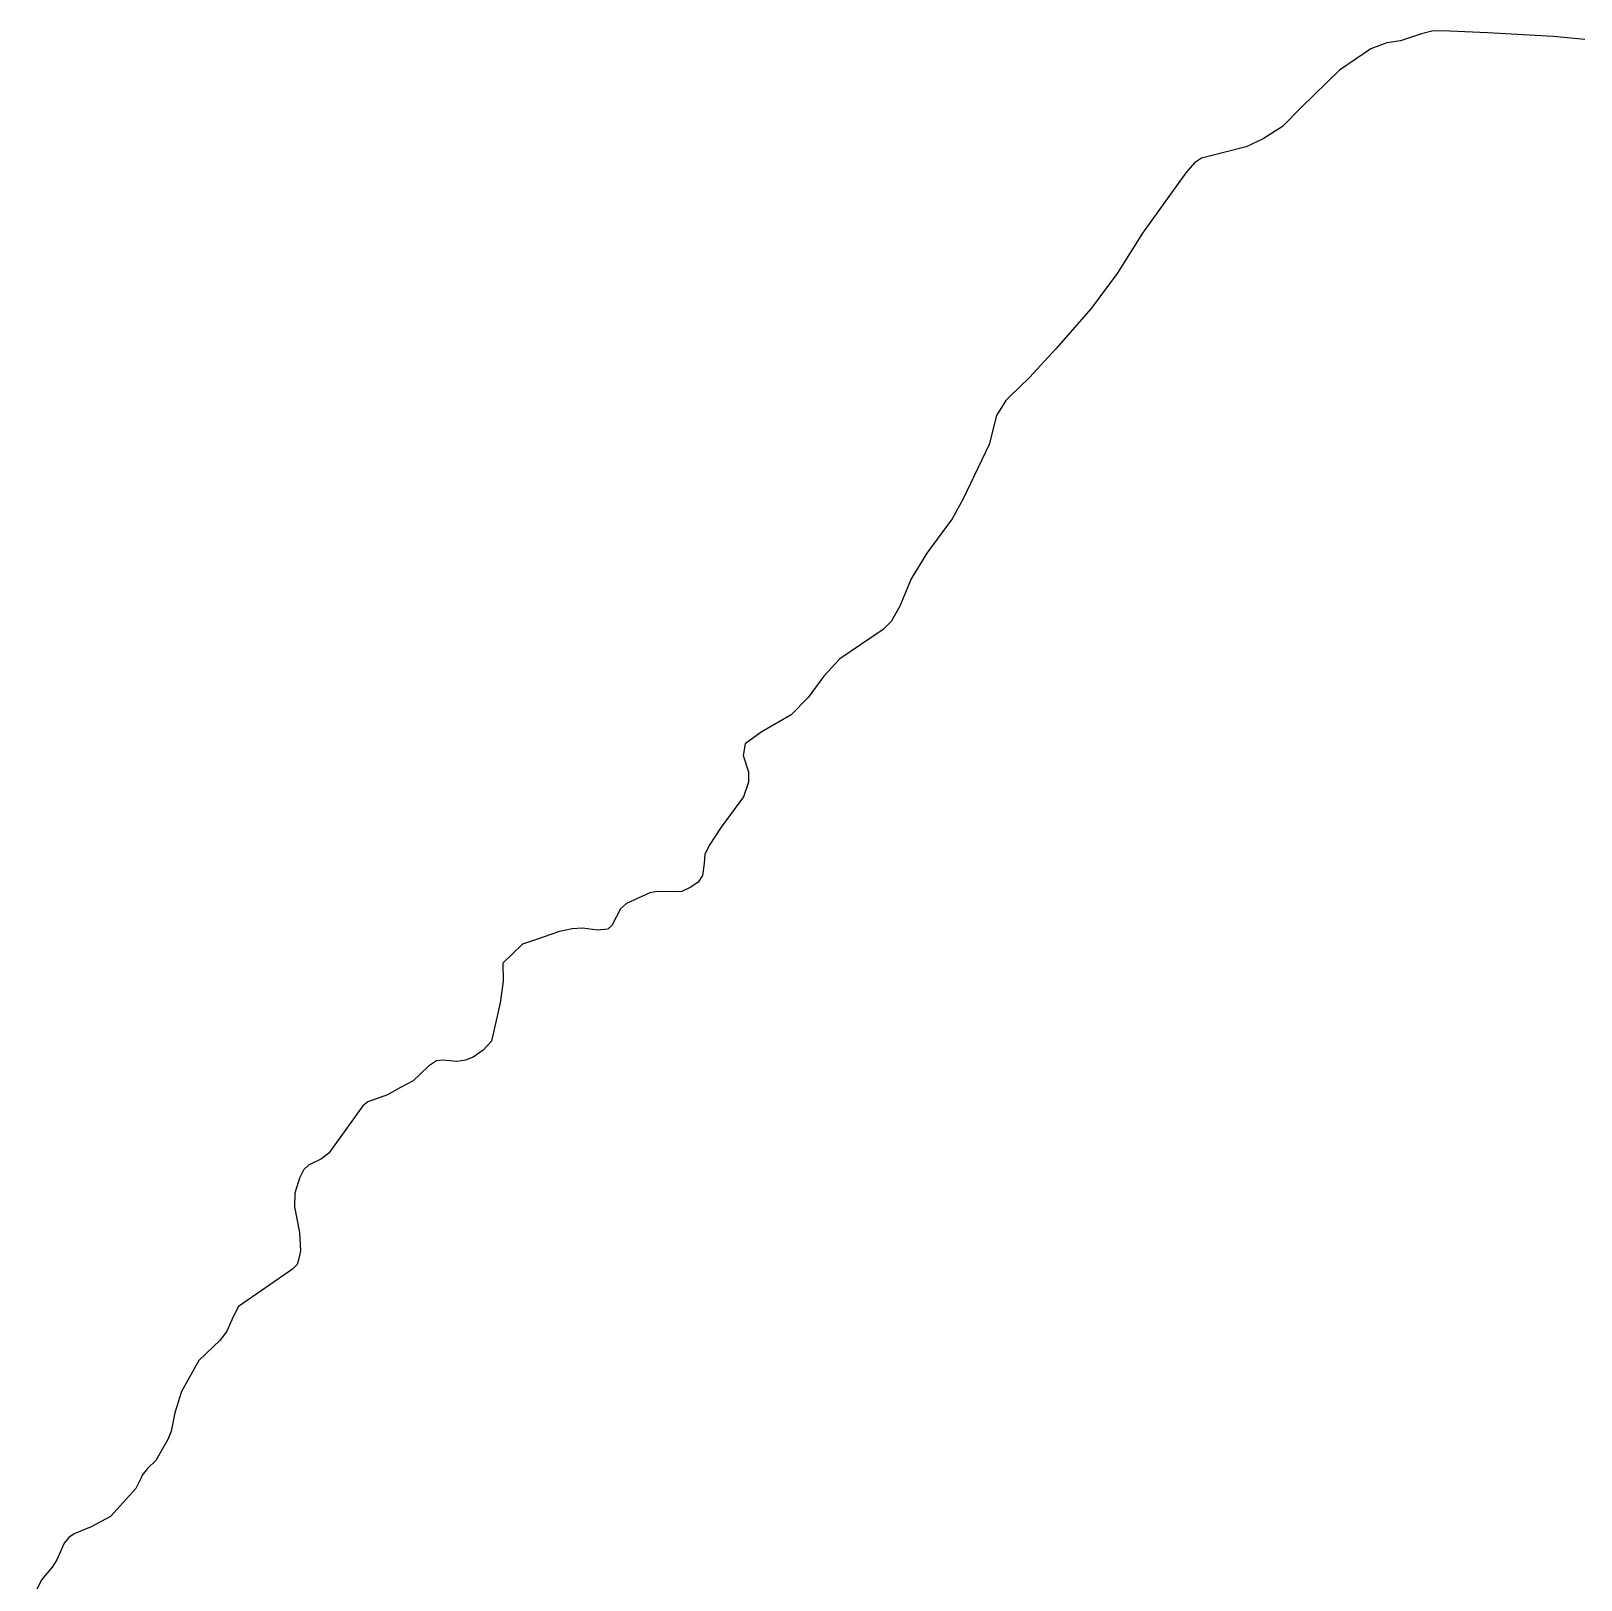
# Model space of a CAD drawing. Extents: x 1197506 to 1206978, y 6141540 to 6151741.
# Drawn here: x 1198715 to 1201138, y 6145217 to 6147640 of the extents above; entities that cross this region are included whole.
import ezdxf

# ---------------------------------------------------------------- set-up
doc = ezdxf.new("R2010")
doc.units = 0
doc.linetypes.add('CONTINU', pattern=[0])
doc.layers.add('1SECTION', color=7, linetype='CONTINU')

msp = doc.modelspace()

# ---------------------------------------------------------------- linework, layer by layer
at = {"layer": '1SECTION'}
msp.add_lwpolyline([(1201144.03, 6147626.48), (1201094.64, 6147631), (1200992.05, 6147637.14), (1200932.9, 6147639.68), (1200906.88, 6147639.83), (1200888.95, 6147635.14), (1200855.64, 6147624.2), (1200834.29, 6147621.37), (1200809.63, 6147612.09), (1200760.29, 6147578.56), (1200700.78, 6147519.94), (1200671.48, 6147490.66), (1200640.99, 6147471.18), (1200614.63, 6147458.86), (1200544.5, 6147441.02), (1200533.8, 6147433.75), (1200520.47, 6147417.87), (1200452.31, 6147323.74), (1200412.79, 6147260.44), (1200372.12, 6147205.78), (1200317.23, 6147142.84), (1200276.03, 6147097.72), (1200244.66, 6147067.68), (1200238.98, 6147061.69), (1200224.45, 6147038.4), (1200212.5, 6146993.34), (1200172.32, 6146907.85), (1200154.79, 6146876.63), (1200115.14, 6146823.06), (1200091.02, 6146782.77), (1200072.94, 6146740.22), (1200059.71, 6146716.45), (1200047.28, 6146703.9), (1199979.36, 6146657.94), (1199954.08, 6146630.85), (1199929.55, 6146597.39), (1199903.11, 6146570.24), (1199856.41, 6146543.04), (1199831.47, 6146524.76), (1199828.14, 6146506.7), (1199836.4, 6146480.88), (1199836.36, 6146464.73), (1199828.49, 6146442.21), (1199793.82, 6146394.74), (1199774.99, 6146365.67), (1199768.45, 6146352.01), (1199767.37, 6146337.75), (1199764.33, 6146319.05), (1199757.85, 6146308.47), (1199746.07, 6146300.61), (1199732.46, 6146294.2), (1199720.76, 6146293.42), (1199693.43, 6146293.95), (1199682.01, 6146291.75), (1199645.7, 6146275.06), (1199636.24, 6146266.62), (1199622.79, 6146240.79), (1199616.4, 6146235.21), (1199600.2, 6146233.44), (1199576.98, 6146236.58), (1199560.6, 6146235.77), (1199541.14, 6146231.48), (1199503.27, 6146218.12), (1199483.06, 6146211.51), (1199452.31, 6146182.06), (1199453.03, 6146153.8), (1199448.4, 6146120.08), (1199434.87, 6146059.97), (1199421.68, 6146046.03), (1199405.81, 6146034.59), (1199393.76, 6146030.15), (1199380.35, 6146028.26), (1199358.73, 6146030.08), (1199348.71, 6146029.28), (1199335.95, 6146020.83), (1199322.93, 6146008.26), (1199312.41, 6145997.97), (1199292.31, 6145987.5), (1199272.06, 6145976.17), (1199241.47, 6145964.76), (1199233.48, 6145958.7), (1199180.53, 6145884.66), (1199168.69, 6145875.76), (1199148.46, 6145866.08), (1199141.4, 6145859.23), (1199134.44, 6145845.75), (1199127.19, 6145822.12), (1199126.81, 6145800.69), (1199134.45, 6145760.75), (1199135.95, 6145732.07), (1199133.59, 6145719.72), (1199130.99, 6145710.69), (1199123.33, 6145703.51), (1199038.97, 6145644.97), (1199030.63, 6145628.5), (1199020.66, 6145606.4), (1199010.59, 6145592.01), (1198977.07, 6145560.27), (1198950.15, 6145511.71), (1198939.65, 6145478.75), (1198933.72, 6145449.67), (1198928.81, 6145436.69), (1198909.78, 6145404.06), (1198896.58, 6145391.33), (1198888.69, 6145381.09), (1198886.67, 6145376.82), (1198878.41, 6145360.2), (1198838.97, 6145316.55), (1198808.96, 6145300.43), (1198782.21, 6145289.47), (1198773.97, 6145283.71), (1198766.6, 6145274.71), (1198755.19, 6145248.82), (1198747.82, 6145237.3), (1198730.92, 6145217.57), (1198714.63, 6145184.18)], dxfattribs=at)

doc.saveas('drawing.dxf')
